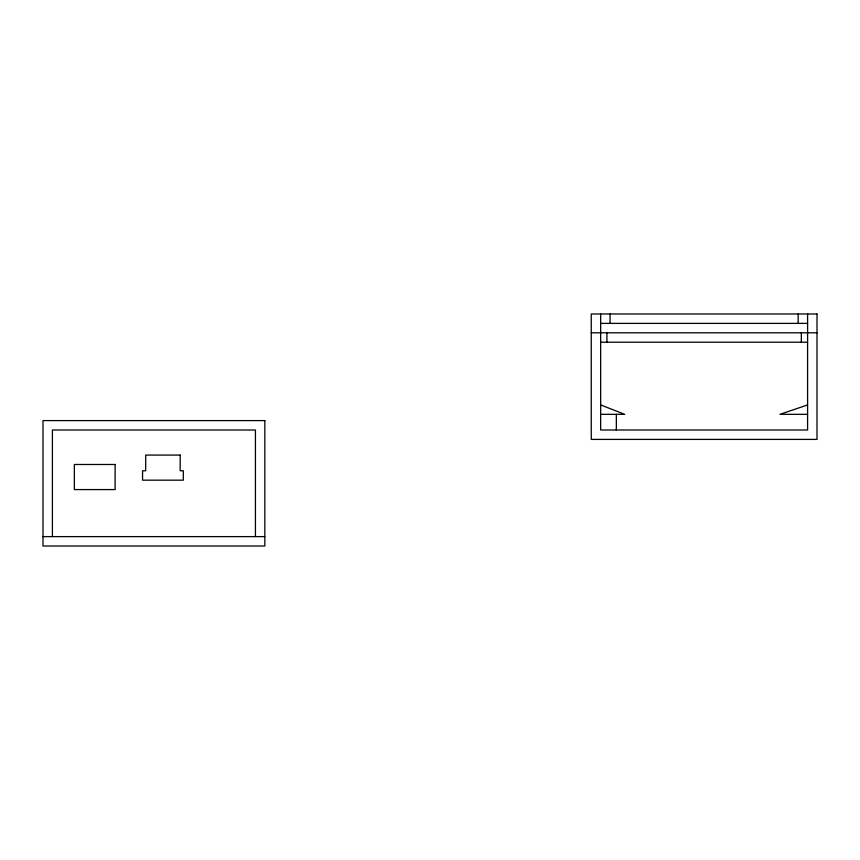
<?xml version="1.0" encoding="UTF-8"?>
<svg xmlns="http://www.w3.org/2000/svg" width="860" height="860" viewBox="0 0 860 860"><rect width="100%" height="100%" fill="white"/><g stroke="black" fill="none" stroke-linecap="round" stroke-linejoin="round"><path stroke-width="1.29" d="M807.594 404.92L779.966 414.327L807.594 414.327M600.656 323.392L807.594 323.392M591.25 332.798L817 332.798M600.656 342.205L807.594 342.205M600.656 414.327L624.726 414.327L600.656 404.92M43 536.608L264.837 536.608M807.594 313.986L807.594 430L600.656 430L600.656 313.986M801.326 332.798L801.326 342.205M798.188 313.986L798.188 323.392M616.341 414.327L616.341 430M610.062 313.986L610.062 323.392M606.934 332.798L606.934 342.205M255.431 536.608L255.431 430L52.406 430L52.406 536.608M817 313.986L591.25 313.986L591.25 439.406L817 439.406L817 313.986M264.837 420.594L43 420.594L43 546.014L264.837 546.014L264.837 420.594M180.181 455.08L145.695 455.08L145.695 470.764L142.556 470.764L142.556 480.17L183.32 480.17L183.32 470.764L180.181 470.764L180.181 455.08M115.111 464.486L74.358 464.486L74.358 489.577L115.111 489.577L115.111 464.486"/></g></svg>
